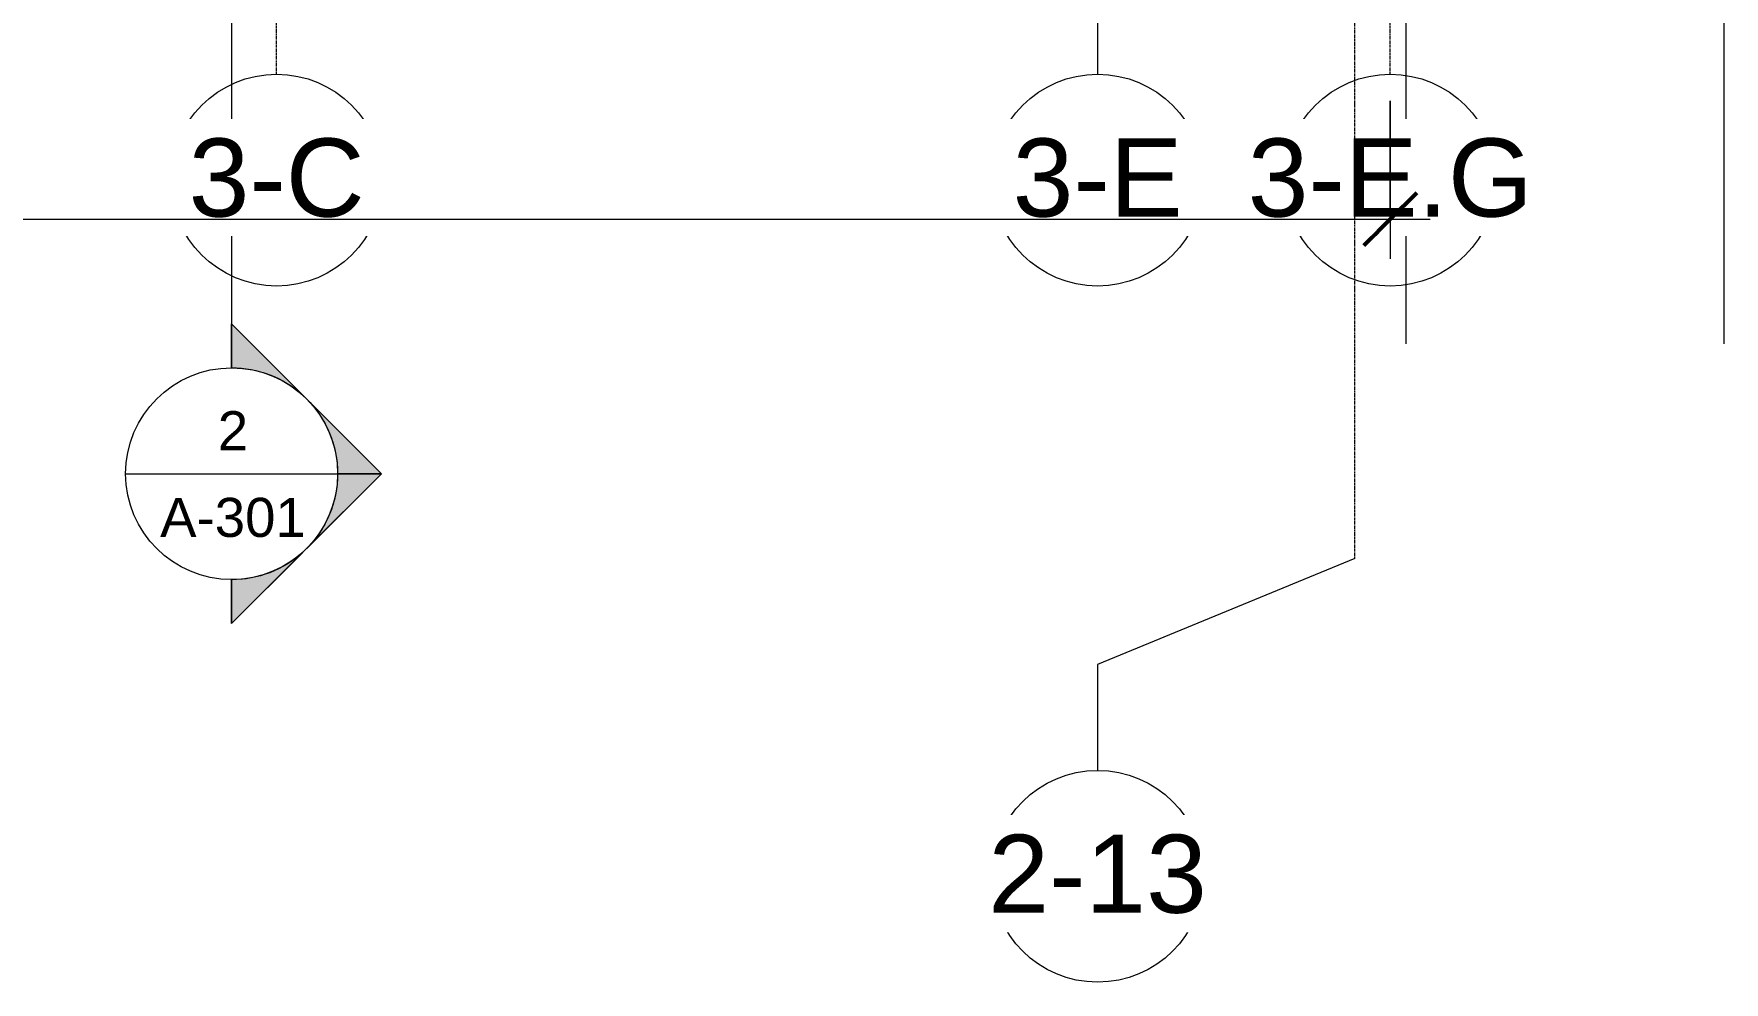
# Model space of a CAD drawing. Header units: inches. Extents: x 21592 to 24810, y -23179 to -20401.
# Drawn here: x 22500.1 to 22883, y -23178.6 to -22963.7 of the extents above; entities that cross this region are included whole.
import ezdxf

# ---------------------------------------------------------------- set-up
doc = ezdxf.new("R2010")
doc.units = ezdxf.units.IN
doc.header["$MEASUREMENT"] = 0
doc.linetypes.add('Grid Line 1_2_', pattern=[0.875, 0.5, -0.125, 0.125, -0.125])
for name, color, linetype, lineweight in [('A-ANNO-DIMS', 211, 'Continuous', 9), ('A-ANNO-DIMS-96', 211, 'Continuous', 9), ('Conc', 7, 'Continuous', 9), ('G-ANNO-SYMB', 111, 'Continuous', 9), ('S-GRID', 1, 'Continuous', 9), ('S-GRID-IDEN', 1, 'Continuous', 9)]:
    doc.layers.add(name, color=color, linetype=linetype, lineweight=lineweight)
doc.styles.add('Arial', font='arial.ttf', dxfattribs={"height": 17.703593})
doc.styles.add('Arial_1', font='arial.ttf', dxfattribs={"height": 8.851796})
doc.dimstyles.new('Linear_-_3_32__Arial', dxfattribs={"dimscale": 12, "dimtxt": 9, "dimasz": 1, "dimexe": 0.75, "dimexo": 0.5, "dimgap": 0.5, "dimtad": 1, "dimdec": 4, "dimrnd": 0.0625, "dimzin": 1, "dimdsep": 46, "dimlunit": 4, "dimtxsty": 'Arial_1', "dimblk1": 'OBLIQUE', "dimblk2": 'OBLIQUE', "dimsah": 1, "dimcen": 0.09, "dimdle": 0.75, "dimazin": 0, "dimtfac": 1, "dimtdec": 4, "dimtix": 1, "dimtmove": 0, "dimatfit": 3, "dimfxl": 1, "dimtvp": 1, "dimtfill": 1, "dimfrac": 2, "dimtolj": 1, "dimtzin": 0, "dimarcsym": 2})

# ---------------------------------------------------------------- blocks, each defined once
blk = doc.blocks.new('Section - Section Head - Filled-1526-Enlarged First Floor Plan _West_')
at = {"layer": 'G-ANNO-SYMB'}
h = blk.add_hatch(color=256, dxfattribs=at)
edge = h.paths.add_edge_path(flags=0)
edge.add_line((-0.4268, 0.1768), (-0.25, 0.3536))
edge.add_line((-0.25, 0.3536), (-0.25, 0.25))
edge.add_arc((-0.25, 0), 0.25, 90, 135)
h = blk.add_hatch(color=256, dxfattribs=at)
edge = h.paths.add_edge_path(flags=0)
edge.add_arc((-0.25, 0), 0.25, 45, 90)
edge.add_line((-0.25, 0.25), (-0.25, 0.3536))
edge.add_line((-0.25, 0.3536), (-0.0732, 0.1768))
h = blk.add_hatch(color=256, dxfattribs=at)
edge = h.paths.add_edge_path(flags=0)
edge.add_arc((-0.25, 0), 0.2503, 137.9216, 180)
edge.add_line((-0.5003, 0), (-0.6036, 0))
edge.add_line((-0.6036, 0), (-0.4358, 0.1678))
h = blk.add_hatch(color=256, dxfattribs=at)
edge = h.paths.add_edge_path(flags=0)
edge.add_line((-0.0642, 0.1678), (0.1036, 0))
edge.add_line((0.1036, 0), (0.0003, 0))
edge.add_arc((-0.25, 0), 0.2503, 0, 42.0784)
for p, q in [((-0.25, 0.3536), (-0.6036, 0)), ((-0.25, 0.3536), (-0.4268, 0.1768)), ((-0.25, 0.3536), (0.1036, 0)), ((-0.25, 0.25), (-0.25, 0.3536)), ((-0.0732, 0.1768), (-0.25, 0.3536)), ((-0.25, 0.3536), (-0.25, 0.25)), ((-0.4358, 0.1678), (-0.6036, 0)), ((0.1036, 0), (-0.0642, 0.1678)), ((-0.6036, 0), (-0.5003, 0)), ((0.0003, 0), (0.1036, 0)), ((-0.5, 0), (-0.6036, 0)), ((0, 0), (0.1036, 0))]:
    blk.add_line(p, q, dxfattribs=at)
for radius, start, end in [(0.25, 360, 180), (0.25, 90, 135), (0.25, 45, 90), (0.2503, 137.9216, 180), (0.2503, 0, 42.0784), (0.25, 180, 360)]:
    blk.add_arc((-0.25, 0), radius, start, end, dxfattribs=at)
blk = doc.blocks.new('Grid - Grid Head - Circle-14747-Enlarged First Floor Plan _West_')
at = {"layer": 'S-GRID-IDEN'}
blk.add_circle((0, 0), 0.25, dxfattribs=at)
blk = doc.blocks.new('DIMBLOCK1-Enlarged First Floor Plan _West_')
at = {"layer": 'A-ANNO-DIMS-96'}
for p, q in [((22061.64, -22899.47), (22061.64, -23014.7)), ((22061.64, -23005.7), (22061.64, -22899.47)), ((22807.39, -22978.85), (22807.39, -23014.7)), ((22807.39, -23005.7), (22807.39, -22978.85)), ((22052.64, -23005.7), (22816.39, -23005.7))]:
    blk.add_line(p, q, dxfattribs=at)
at = {"layer": 'A-ANNO-DIMS-96', "lineweight": 50}
for p, q in [((22061.64, -23005.7), (22067.64, -22999.7)), ((22807.39, -23005.7), (22813.39, -22999.7)), ((22061.64, -23005.7), (22055.64, -23011.7)), ((22807.39, -23005.7), (22801.39, -23011.7))]:
    blk.add_line(p, q, dxfattribs=at)
at = {"layer": 'A-ANNO-DIMS-96', "color": 0, "insert": (22405.16, -22988.22), "char_height": 8.8518, "width": 70.4492, "attachment_point": 1, "line_spacing_factor": 0.938532, "style": 'Arial_1', "bg_fill": 3, "box_fill_scale": 1.25, "bg_fill_color": 0, "bg_fill_transparency": 0}
blk.add_mtext('62\' - 1 3/4"', dxfattribs=at)
blk = doc.blocks.new('_Oblique')
at = {"color": 0, "linetype": 'ByBlock', "lineweight": -2}
blk.add_line((-0.5, -0.5), (0.5, 0.5), dxfattribs=at)

msp = doc.modelspace()

# ---------------------------------------------------------------- linework, layer by layer
at = {"layer": 'Conc'}
for p, q in [((22811.01523, -23033.93516), (22811.01523, -22798.80281)), ((22883.01523, -23033.93516), (22883.01523, -22799.92781))]:
    msp.add_line(p, q, dxfattribs=at)
at = {"layer": 'G-ANNO-SYMB'}
for p, q in [((22544.94179, -20694.34266), (22544.94179, -23039.38678)), ((22520.94179, -23063.38678), (22568.94179, -23063.38678))]:
    msp.add_line(p, q, dxfattribs=at)
at = {"layer": 'S-GRID', "linetype": 'Grid Line 1_2_'}
for p, q in [((22555.14023, -22972.85091), (22555.14023, -20633.37408)), ((22807.39023, -22972.85091), (22807.39023, -22458.60508))]:
    msp.add_line(p, q, dxfattribs=at)
at = {"layer": 'S-GRID'}
for p, q in [((22741.09373, -22948.85091), (22741.09373, -22972.85091)), ((22799.39023, -23082.6211), (22741.09373, -23106.6211)), ((22741.09373, -23106.6211), (22741.09373, -23130.6211))]:
    msp.add_line(p, q, dxfattribs=at)

# ---------------------------------------------------------------- block references
at = {"layer": 'G-ANNO-SYMB', "extrusion": (0, 0, -1), "xscale": 95.99999999999994, "yscale": 95.99999999999994, "zscale": 95.99999999999994, "rotation": 90.00000000000053}
msp.add_blockref('Section - Section Head - Filled-1526-Enlarged First Floor Plan _West_', (-22544.94179, -23039.38678), dxfattribs=at)
at = {"layer": 'S-GRID-IDEN', "xscale": 95.99999999999994, "yscale": 95.99999999999994, "zscale": 95.99999999999994}
for p in [(22555.14023, -22996.85091), (22807.39023, -22996.85091), (22741.09373, -23154.6211)]:
    msp.add_blockref('Grid - Grid Head - Circle-14747-Enlarged First Floor Plan _West_', p, dxfattribs=at)

# ---------------------------------------------------------------- texts
at = {"layer": 'G-ANNO-SYMB', "attachment_point": 2, "line_spacing_factor": 0.938532, "style": 'Arial_1'}
for s, insert, char_height, width in [('2', (22545.24916, -23049.21766), 8.8518, 8.208), ('A-301', (22545.24916, -23068.8539), 8.851796, 39.312)]:
    msp.add_mtext(s, dxfattribs=dict(at, insert=insert, char_height=char_height, width=width))

# ---------------------------------------------------------------- next in the draw order: texts
at = {"layer": 'S-GRID-IDEN', "char_height": 17.703593, "attachment_point": 2, "line_spacing_factor": 0.938532, "style": 'Arial', "bg_fill": 3, "box_fill_scale": 1.25, "bg_fill_color": 0, "bg_fill_transparency": 0}
for s, insert, width in [('3-C', (22555.13561, -22987.41404), 47.304), ('3-E.G', (22807.38561, -22987.41404), 76.896), ('2-13', (22741.08912, -23145.18424), 58.968)]:
    msp.add_mtext(s, dxfattribs=dict(at, insert=insert, width=width))

# ---------------------------------------------------------------- next in the draw order: linework, layer by layer
at = {"layer": 'S-GRID', "linetype": 'Grid Line 1_2_'}
msp.add_line((22799.39023, -23082.6211), (22799.39023, -22542.60508), dxfattribs=at)

# ---------------------------------------------------------------- next in the draw order: block references
at = {"layer": 'S-GRID-IDEN', "xscale": 95.99999999999994, "yscale": 95.99999999999994, "zscale": 95.99999999999994}
msp.add_blockref('Grid - Grid Head - Circle-14747-Enlarged First Floor Plan _West_', (22741.09373, -22996.85091), dxfattribs=at)

# ---------------------------------------------------------------- next in the draw order: texts
at = {"layer": 'S-GRID-IDEN', "insert": (22741.08912, -22987.41404), "char_height": 17.703593, "width": 45.792, "attachment_point": 2, "line_spacing_factor": 0.938532, "style": 'Arial', "bg_fill": 3, "box_fill_scale": 1.25, "bg_fill_color": 0, "bg_fill_transparency": 0}
msp.add_mtext('3-E', dxfattribs=at)

# ---------------------------------------------------------------- next in the draw order: dimensions: what is measured, and where the dimension line sits
at = {"layer": 'A-ANNO-DIMS'}
dim = msp.add_linear_dim(base=(22807.39023, -23005.70284), p1=(22061.64023, -22893.46976), p2=(22807.39023, -22972.85091), dimstyle='Linear_-_3_32__Arial', override={"dimpost": '<>', "dimfxl": 749.962951}, dxfattribs=at)
dim.commit()
dim.dimension.update_dxf_attribs({"geometry": 'DIMBLOCK1-Enlarged First Floor Plan _West_', "text_midpoint": (22434.51523, -22995.12297)})

doc.saveas('drawing.dxf')
